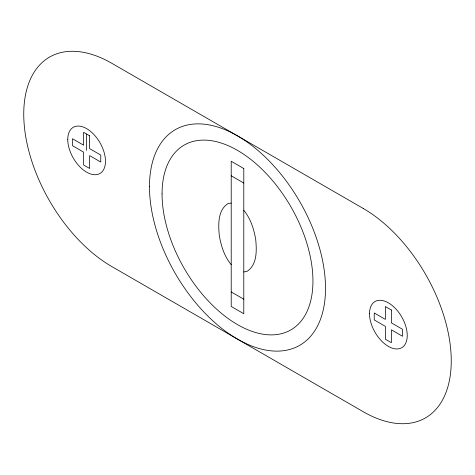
<?xml version="1.0" encoding="UTF-8"?>
<svg xmlns="http://www.w3.org/2000/svg" width="475" height="475" viewBox="0 0 475 475"><rect width="100%" height="100%" fill="white"/><g stroke="black" fill="none" stroke-linecap="round" stroke-linejoin="round"><path stroke-width="0.71" d="M231.212 203.068L228.071 203.532C217.657 210.193 218.28 224.645 219.284 235.505C221.083 245.896 224.337 256.47 231.212 264.67M243.788 271.932L246.929 271.468C257.343 264.807 256.72 250.355 255.716 239.495C253.917 229.104 250.663 218.53 243.788 210.33M231.212 175.797L243.788 183.053M231.212 291.947L243.788 299.202M86.616 134.057L86.616 150.391M363.233 208.46L111.768 63.276A124.474 71.862 60 0 0 23.75 114.095A124.474 71.862 60 0 0 111.768 266.54L363.233 411.724A124.474 71.862 60 0 0 451.25 360.905A124.474 71.862 60 0 0 363.233 208.46M243.788 168.536L231.212 161.274L231.212 306.464L243.788 313.726L243.788 168.536M89.633 135.797L83.6 132.311L83.6 145.16L72.473 138.736L72.473 145.706L83.6 152.131L83.6 164.979L89.633 168.465L89.633 155.616L100.765 162.04L100.765 155.07L89.633 148.645L89.633 135.797M391.4 310.021L385.367 306.535L385.367 319.384L374.235 312.96L374.235 319.93L385.367 326.355L385.367 339.203L391.4 342.689L391.4 329.84L402.527 336.264L402.527 329.294L391.4 322.869L391.4 310.021M162.058 193.942A106.691 61.596 60 0 0 275.221 334.721A106.691 61.596 60 0 0 275.221 183.837A106.691 61.596 60 0 0 162.058 193.942M149.482 186.687A124.474 71.862 60 0 0 281.509 350.924A124.474 71.862 60 0 0 281.509 174.895A124.474 71.862 60 0 0 149.482 186.687M67.759 139.502A26.671 15.402 60 0 0 96.045 174.693A26.671 15.402 60 0 0 96.045 136.972A26.671 15.402 60 0 0 67.759 139.502M369.52 313.72A26.671 15.402 60 0 0 397.812 348.917A26.671 15.402 60 0 0 397.812 311.196A26.671 15.402 60 0 0 369.52 313.72"/></g></svg>
